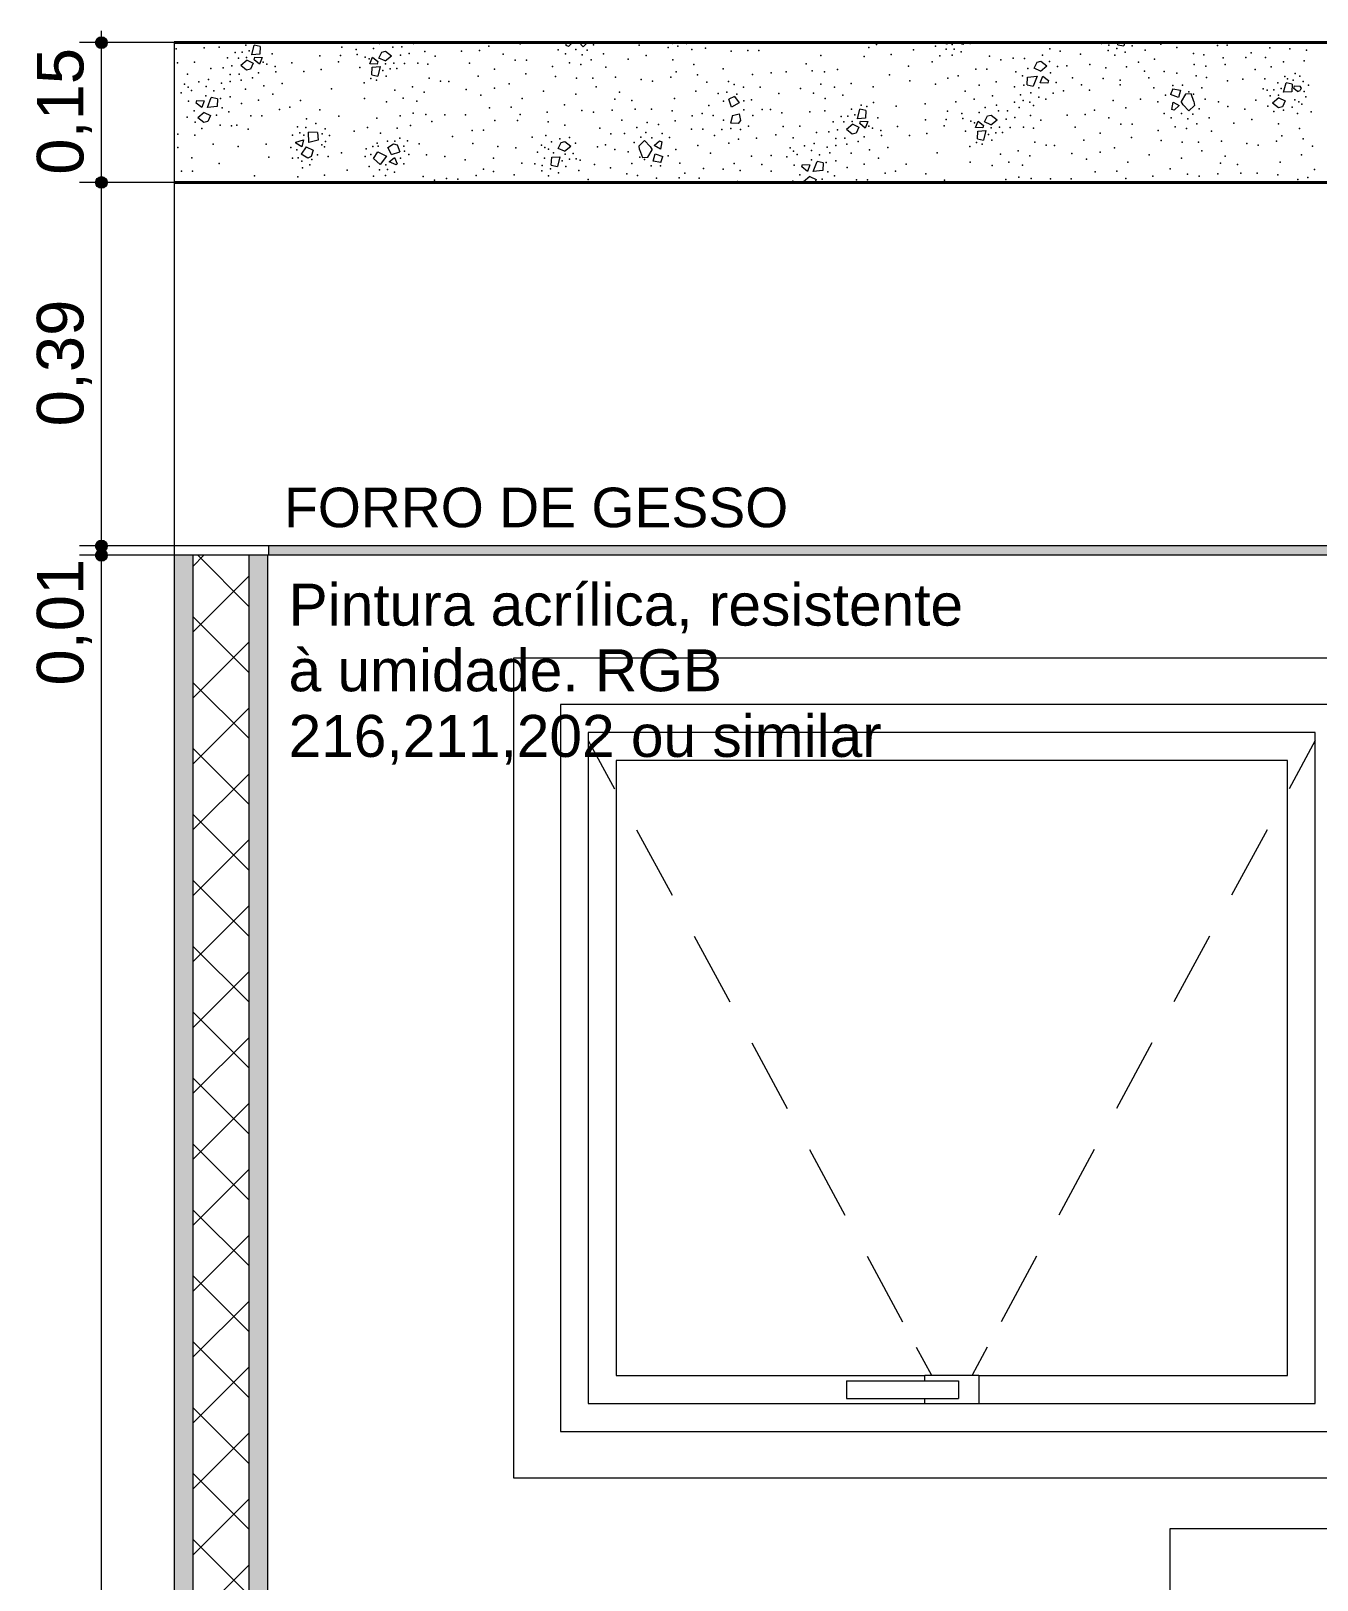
# Model space of a CAD drawing. Header units: metres. Extents: x -1.9 to 95.3, y -2.2 to 2.5.
# Drawn here: x 8.091 to 9.471, y -0.064 to 1.598 of the extents above; entities that cross this region are included whole.
import ezdxf

# ---------------------------------------------------------------- set-up
doc = ezdxf.new("R2010")
doc.units = ezdxf.units.M
doc.header["$MEASUREMENT"] = 0
for name, color, linetype in [('COTAS CORTE', 7, 'Continuous'), ('FORRO.EXEC', 7, 'Continuous'), ('LAJES.EST', 7, 'Continuous'), ('NOTAS-LAYOUT.EXEC', 7, 'Continuous'), ('PAREDE CONSTRUIR', 7, 'Continuous')]:
    doc.layers.add(name, color=color, linetype=linetype)
for name, color, linetype, lineweight, true_color in [('COTAS CORTE_Caneta_No__25', 7, 'Continuous', 13, 0x982312), ('Janelas Archicad_Caneta_No__9', 7, 'Continuous', 9, 0x020202), ('Janelas Archicad_Caneta_No__97', 7, 'Continuous', 13, 0x6b6b6b), ('LAJES.EST_Caneta_No__97', 7, 'Continuous', 13, 0x6b6b6b), ('NOTAS-EXECUTIVO.ARQ_Caneta_No__12', 7, 'Continuous', 0, 0x030303)]:
    doc.layers.add(name, color=color, linetype=linetype, lineweight=lineweight, true_color=true_color)
for name, color, linetype, lineweight in [('FORRO.EXEC_Caneta_No__241', 7, 'Continuous', 13), ('LAJES.EST_Caneta_No__1', 7, 'Continuous', 40), ('LAJES.EST_Caneta_No__241', 7, 'Continuous', 13), ('NOTAS-EXECUTIVO.ARQ_Caneta_No__1', 7, 'Continuous', 40), ('NOTAS-LAYOUT.EXEC_Caneta_No__241', 7, 'Continuous', 13), ('NOTAS-LAYOUT.EXEC_Caneta_No__5', 7, 'Continuous', 20), ('PAREDE CONSTRUIR_Caneta_No__241', 7, 'Continuous', 13), ('PAREDE CONSTRUIR_Caneta_No__83', 84, 'Continuous', 0)]:
    doc.layers.add(name, color=color, linetype=linetype, lineweight=lineweight)
doc.styles.add('GENERATED_STYLE_1', font='arial.ttf')
doc.dimstyles.new('GENERATED_STYLE__2', dxfattribs={"dimtxt": 0.05, "dimasz": 0.02375, "dimexe": 0.18, "dimexo": 0.267183, "dimgap": 0, "dimtad": 1, "dimzin": 0, "dimdsep": 46, "dimtxsty": 'GENERATED_STYLE_1', "dimblk": 'ARROWHEAD_11', "dimblk1": 'ARROWHEAD_11', "dimblk2": 'ARROWHEAD_11', "dimcen": 0.09, "dimclrd": 256, "dimclre": 256, "dimclrt": 256, "dimadec": 0, "dimazin": 0, "dimtfac": 1, "dimtdec": 4, "dimtmove": 0, "dimatfit": 3, "dimfxl": 0, "dimtolj": 1, "dimtzin": 0, "dimarcsym": 0})

# ---------------------------------------------------------------- blocks, each defined once
blk = doc.blocks.new('*X37', base_point=(-39.0677, -2.115))
at = {"layer": 'LAJES.EST_Caneta_No__241', "color": 7, "linetype": 'Continuous', "lineweight": 13}
for p, q in [((8.3278, 1.572), (8.3304, 1.5823)), ((8.3368, 1.5809), (8.3304, 1.5823)), ((8.3368, 1.5809), (8.3365, 1.5726)), ((8.6651, 1.582), (8.6656, 1.585)), ((8.6676, 1.581), (8.6651, 1.582)), ((8.6719, 1.585), (8.6676, 1.581)), ((8.6835, 1.5806), (8.6792, 1.585)), ((8.688, 1.585), (8.6835, 1.5806)), ((8.7796, 1.5838), (8.778, 1.585)), ((8.7837, 1.5848), (8.7796, 1.5838)), ((8.7837, 1.585), (8.7837, 1.5848)), ((9.0716, 1.585), (9.0733, 1.5834)), ((9.0746, 1.585), (9.0733, 1.5834)), ((9.0906, 1.5831), (9.0863, 1.585)), ((9.0915, 1.5841), (9.0906, 1.5831)), ((9.0912, 1.585), (9.0915, 1.5841)), ((9.257, 1.5828), (9.2571, 1.585)), ((9.257, 1.5828), (9.2635, 1.5814)), ((9.2644, 1.585), (9.2635, 1.5814)), ((8.3228, 1.5661), (8.3159, 1.5605)), ((8.3228, 1.5661), (8.3294, 1.5629)), ((8.3294, 1.5629), (8.3264, 1.5565)), ((8.3365, 1.5726), (8.3278, 1.572)), ((8.3304, 1.5667), (8.3311, 1.5693)), ((8.3362, 1.562), (8.3304, 1.5667)), ((8.3311, 1.5693), (8.339, 1.569)), ((8.339, 1.569), (8.3362, 1.562)), ((8.4545, 1.5624), (8.4574, 1.5694)), ((8.4625, 1.562), (8.4545, 1.5624)), ((8.4574, 1.5694), (8.4632, 1.5647)), ((8.4632, 1.5647), (8.4625, 1.562)), ((8.4641, 1.5685), (8.4672, 1.5749)), ((8.4708, 1.5653), (8.4641, 1.5685)), ((8.4672, 1.5749), (8.4713, 1.5759)), ((8.4708, 1.5653), (8.4776, 1.5709)), ((8.4713, 1.5759), (8.4776, 1.5709)), ((9.1672, 1.5576), (9.1703, 1.564)), ((9.1703, 1.564), (9.1744, 1.565)), ((9.1744, 1.565), (9.1807, 1.56)), ((8.3223, 1.5555), (8.3159, 1.5605)), ((8.3264, 1.5565), (8.3223, 1.5555)), ((8.4567, 1.5505), (8.457, 1.5588)), ((8.4567, 1.5505), (8.4632, 1.5491)), ((8.457, 1.5588), (8.4657, 1.5594)), ((8.4657, 1.5594), (8.4632, 1.5491)), ((9.1598, 1.5396), (9.1601, 1.5479)), ((9.1601, 1.5479), (9.1706, 1.5489)), ((9.1706, 1.5489), (9.1663, 1.5382)), ((9.1739, 1.5544), (9.1672, 1.5576)), ((9.1738, 1.5419), (9.1767, 1.549)), ((9.1739, 1.5544), (9.1807, 1.56)), ((9.1767, 1.549), (9.1825, 1.5442)), ((9.1598, 1.5396), (9.1663, 1.5382)), ((9.1818, 1.5416), (9.1738, 1.5419)), ((9.1825, 1.5442), (9.1818, 1.5416)), ((9.3159, 1.5355), (9.3136, 1.5292)), ((9.3221, 1.5263), (9.3136, 1.5292)), ((9.3159, 1.5355), (9.3241, 1.534)), ((9.3241, 1.534), (9.3221, 1.5263)), ((9.3296, 1.5298), (9.325, 1.5218)), ((9.3356, 1.5301), (9.3296, 1.5298)), ((9.3386, 1.5218), (9.3356, 1.5301)), ((9.4349, 1.5317), (9.4375, 1.542)), ((9.4436, 1.5322), (9.4349, 1.5317)), ((9.4439, 1.5405), (9.4375, 1.542)), ((9.4439, 1.5405), (9.4436, 1.5322)), ((9.4458, 1.5359), (9.4465, 1.5385)), ((9.4499, 1.5325), (9.4458, 1.5359)), ((9.4465, 1.5385), (9.4528, 1.5382)), ((9.4499, 1.5325), (9.4526, 1.5336)), ((9.4538, 1.5366), (9.4526, 1.5336)), ((9.4538, 1.5366), (9.4528, 1.5382)), ((8.2683, 1.5202), (8.2689, 1.5228)), ((8.2741, 1.5154), (8.2683, 1.5202)), ((8.2689, 1.5228), (8.2769, 1.5224)), ((8.2769, 1.5224), (8.2741, 1.5154)), ((8.2802, 1.5155), (8.2844, 1.5262)), ((8.2906, 1.5164), (8.2802, 1.5155)), ((8.2909, 1.5247), (8.2844, 1.5262)), ((8.2909, 1.5247), (8.2906, 1.5164)), ((8.8459, 1.5273), (8.8398, 1.5245)), ((8.8425, 1.5156), (8.8398, 1.5245)), ((8.8506, 1.5205), (8.8425, 1.5156)), ((8.8459, 1.5273), (8.8506, 1.5205)), ((8.9776, 1.5034), (8.9802, 1.5137)), ((8.9867, 1.5123), (8.9802, 1.5137)), ((8.9867, 1.5123), (8.9863, 1.504)), ((9.3149, 1.5134), (9.3163, 1.5212)), ((9.3174, 1.5124), (9.3149, 1.5134)), ((9.3163, 1.5212), (9.3229, 1.5175)), ((9.3229, 1.5175), (9.3174, 1.5124)), ((9.3272, 1.5183), (9.325, 1.5218)), ((9.3333, 1.512), (9.3272, 1.5183)), ((9.3391, 1.5176), (9.3333, 1.512)), ((9.3386, 1.5218), (9.3391, 1.5176)), ((9.4299, 1.5258), (9.4231, 1.5202)), ((9.4294, 1.5152), (9.4231, 1.5202)), ((9.4335, 1.5162), (9.4294, 1.5152)), ((9.4299, 1.5258), (9.4365, 1.5226)), ((9.4365, 1.5226), (9.4335, 1.5162)), ((8.2769, 1.51), (8.27, 1.5044)), ((8.2764, 1.4994), (8.27, 1.5044)), ((8.2805, 1.5004), (8.2764, 1.4994)), ((8.2769, 1.51), (8.2835, 1.5068)), ((8.2835, 1.5068), (8.2805, 1.5004)), ((8.8436, 1.507), (8.8415, 1.4985)), ((8.8495, 1.4983), (8.8415, 1.4985)), ((8.8436, 1.507), (8.8508, 1.5085)), ((8.8522, 1.5016), (8.8495, 1.4983)), ((8.8508, 1.5085), (8.8522, 1.5016)), ((8.9726, 1.4975), (8.9658, 1.4919)), ((8.9726, 1.4975), (8.9793, 1.4943)), ((8.9863, 1.504), (8.9776, 1.5034)), ((8.9802, 1.4981), (8.9809, 1.5007)), ((8.986, 1.4934), (8.9802, 1.4981)), ((8.9809, 1.5007), (8.9888, 1.5004)), ((8.9888, 1.5004), (8.986, 1.4934)), ((9.1044, 1.4938), (9.1072, 1.5008)), ((9.1072, 1.5008), (9.113, 1.4961)), ((9.113, 1.4961), (9.1123, 1.4935)), ((9.1139, 1.4999), (9.117, 1.5063)), ((9.1206, 1.4967), (9.1139, 1.4999)), ((9.117, 1.5063), (9.1211, 1.5073)), ((9.1206, 1.4967), (9.1274, 1.5023)), ((9.1211, 1.5073), (9.1274, 1.5023)), ((8.3752, 1.4784), (8.3832, 1.4807)), ((8.3832, 1.4807), (8.3815, 1.4733)), ((8.3891, 1.4777), (8.3887, 1.4891)), ((8.3982, 1.4886), (8.3887, 1.4891)), ((8.3992, 1.4803), (8.3891, 1.4777)), ((8.3982, 1.4886), (8.3992, 1.4803)), ((8.6597, 1.478), (8.6638, 1.479)), ((8.6638, 1.479), (8.6701, 1.474)), ((8.7435, 1.4743), (8.7493, 1.4799)), ((8.7493, 1.4799), (8.7554, 1.4736)), ((8.7596, 1.4745), (8.7652, 1.4796)), ((8.7652, 1.4796), (8.7677, 1.4786)), ((8.9721, 1.4869), (8.9658, 1.4919)), ((8.9762, 1.4879), (8.9721, 1.4869)), ((8.9793, 1.4943), (8.9762, 1.4879)), ((9.1123, 1.4935), (9.1044, 1.4938)), ((9.1065, 1.4819), (9.1068, 1.4902)), ((9.1065, 1.4819), (9.113, 1.4805)), ((9.1068, 1.4902), (9.1155, 1.4908)), ((9.1155, 1.4908), (9.113, 1.4805)), ((8.375, 1.4771), (8.3752, 1.4784)), ((8.3815, 1.4733), (8.375, 1.4771)), ((8.3862, 1.4731), (8.3808, 1.4652)), ((8.3879, 1.4612), (8.3808, 1.4652)), ((8.3862, 1.4731), (8.3938, 1.4696)), ((8.3917, 1.4629), (8.3879, 1.4612)), ((8.3938, 1.4696), (8.3917, 1.4629)), ((8.4585, 1.4606), (8.463, 1.4677)), ((8.463, 1.4677), (8.4725, 1.4633)), ((8.4725, 1.4633), (8.4656, 1.4542)), ((8.4739, 1.4725), (8.4798, 1.4765)), ((8.4777, 1.4651), (8.4739, 1.4725)), ((8.4777, 1.4651), (8.4868, 1.4678)), ((8.4798, 1.4765), (8.4838, 1.4753)), ((8.4838, 1.4753), (8.4868, 1.4678)), ((8.6496, 1.462), (8.6583, 1.4625)), ((8.6583, 1.4625), (8.6557, 1.4522)), ((8.6566, 1.4716), (8.6597, 1.478)), ((8.6633, 1.4684), (8.6566, 1.4716)), ((8.6633, 1.4684), (8.6701, 1.474)), ((8.7439, 1.4702), (8.7435, 1.4743)), ((8.7439, 1.4702), (8.7469, 1.4618)), ((8.7529, 1.4621), (8.7575, 1.4701)), ((8.7554, 1.4736), (8.7575, 1.4701)), ((8.7584, 1.4579), (8.7605, 1.4656)), ((8.7662, 1.4707), (8.7596, 1.4745)), ((8.7605, 1.4656), (8.7689, 1.4627)), ((8.7677, 1.4786), (8.7662, 1.4707)), ((8.7666, 1.4565), (8.7689, 1.4627)), ((8.4585, 1.4606), (8.4656, 1.4542)), ((8.4752, 1.4573), (8.4811, 1.4619)), ((8.4829, 1.454), (8.4752, 1.4573)), ((8.4811, 1.4619), (8.4838, 1.4549)), ((8.4838, 1.4549), (8.4829, 1.454)), ((8.6492, 1.4537), (8.6496, 1.462)), ((8.6492, 1.4537), (8.6557, 1.4522)), ((8.7469, 1.4618), (8.7529, 1.4621)), ((8.7666, 1.4565), (8.7584, 1.4579)), ((8.9181, 1.4516), (8.9188, 1.4542)), ((8.9239, 1.4468), (8.9181, 1.4516)), ((8.9188, 1.4542), (8.9267, 1.4538)), ((8.9267, 1.4538), (8.9239, 1.4468)), ((8.93, 1.4469), (8.9343, 1.4576)), ((8.9404, 1.4478), (8.93, 1.4469)), ((8.9408, 1.4562), (8.9343, 1.4576)), ((8.9408, 1.4562), (8.9404, 1.4478)), ((8.5634, 1.435), (8.5666, 1.4358)), ((8.5666, 1.4358), (8.5676, 1.435)), ((8.9267, 1.4414), (8.9199, 1.4358)), ((8.9209, 1.435), (8.9199, 1.4358)), ((8.9267, 1.4414), (8.9334, 1.4382)), ((8.9334, 1.4382), (8.9318, 1.435))]:
    blk.add_line(p, q, dxfattribs=at)
for p in [(8.2766, 1.5795), (8.2927, 1.5803), (8.3214, 1.5823), (8.4245, 1.5801), (8.4585, 1.5787), (8.4649, 1.584), (8.4792, 1.5803), (8.4889, 1.5805), (8.5014, 1.5841), (8.5823, 1.5812), (8.6157, 1.5838), (8.6946, 1.5826), (8.7434, 1.5824), (8.7747, 1.5797), (8.785, 1.5811), (8.7941, 1.5842), (8.8146, 1.5792), (8.9007, 1.5845), (8.9898, 1.5799), (8.998, 1.583), (9.0615, 1.5812), (9.0794, 1.5829), (9.0986, 1.5842), (9.2394, 1.5841), (9.2473, 1.5824), (9.256, 1.5787), (9.2724, 1.5814), (9.3033, 1.5835), (9.3204, 1.5798), (9.3434, 1.5847), (9.364, 1.5818), (9.3743, 1.5822), (9.3949, 1.5848), (9.4202, 1.5793), (9.4532, 1.5847), (8.2466, 1.5784), (8.2482, 1.5635), (8.2662, 1.5639), (8.3018, 1.5688), (8.3101, 1.5743), (8.3134, 1.5684), (8.3174, 1.5746), (8.3222, 1.5691), (8.3251, 1.5762), (8.3399, 1.5639), (8.3498, 1.5729), (8.3707, 1.5635), (8.4008, 1.5708), (8.4209, 1.5643), (8.423, 1.5712), (8.4399, 1.5776), (8.4408, 1.5721), (8.4495, 1.5694), (8.4536, 1.5675), (8.4714, 1.5623), (8.4801, 1.5629), (8.4873, 1.5714), (8.4918, 1.5626), (8.4966, 1.5733), (8.5061, 1.5629), (8.5135, 1.5755), (8.5246, 1.5706), (8.5528, 1.5759), (8.5614, 1.5629), (8.5722, 1.5766), (8.5977, 1.5728), (8.6104, 1.5661), (8.6225, 1.5662), (8.6567, 1.5774), (8.6644, 1.5731), (8.6687, 1.5633), (8.6756, 1.5775), (8.6823, 1.5718), (8.6876, 1.5769), (8.6919, 1.5666), (8.7052, 1.573), (8.7316, 1.5673), (8.751, 1.5712), (8.7795, 1.5665), (8.8, 1.5776), (8.8423, 1.576), (8.8601, 1.5764), (8.872, 1.5764), (8.9225, 1.5624), (8.9384, 1.5713), (8.985, 1.5702), (9.0138, 1.5721), (9.0378, 1.5773), (9.0579, 1.5645), (9.0662, 1.5709), (9.0728, 1.5779), (9.0791, 1.5714), (9.0813, 1.5781), (9.0888, 1.5752), (9.1194, 1.5705), (9.1316, 1.5665), (9.1447, 1.5685), (9.1568, 1.5678), (9.1763, 1.5715), (9.1838, 1.5646), (9.1841, 1.5785), (9.195, 1.576), (9.2171, 1.5725), (9.2467, 1.5767), (9.2539, 1.5714), (9.2647, 1.5746), (9.2793, 1.5642), (9.2863, 1.577), (9.2965, 1.5674), (9.3381, 1.5734), (9.3494, 1.5718), (9.3699, 1.5688), (9.3943, 1.5692), (9.4, 1.574), (9.4155, 1.5689), (9.4347, 1.5644), (9.4414, 1.5785), (9.4569, 1.5653), (9.4596, 1.577), (8.2588, 1.5513), (8.2839, 1.5571), (8.297, 1.558), (8.3047, 1.5508), (8.3063, 1.56), (8.3144, 1.5511), (8.3286, 1.5474), (8.3351, 1.5526), (8.344, 1.562), (8.3528, 1.5593), (8.3537, 1.5538), (8.3838, 1.5539), (8.4022, 1.5561), (8.4438, 1.5585), (8.4557, 1.5464), (8.4684, 1.5552), (8.4721, 1.5491), (8.4762, 1.5568), (8.4834, 1.5571), (8.5167, 1.5618), (8.5183, 1.5469), (8.5706, 1.5489), (8.5883, 1.5564), (8.6217, 1.5517), (8.6506, 1.5595), (8.6538, 1.5487), (8.6762, 1.547), (8.6808, 1.5614), (8.6936, 1.547), (8.7078, 1.5586), (8.7182, 1.5478), (8.7455, 1.5455), (8.7775, 1.5479), (8.7831, 1.5535), (8.8022, 1.5615), (8.8062, 1.5503), (8.8336, 1.5569), (8.8649, 1.5507), (8.885, 1.5525), (8.9011, 1.5536), (8.929, 1.5549), (8.9424, 1.5535), (8.9562, 1.5562), (9.0121, 1.5505), (9.0324, 1.5599), (9.0746, 1.547), (9.0858, 1.5494), (9.1048, 1.5565), (9.1166, 1.5565), (9.1476, 1.5536), (9.1546, 1.5494), (9.1606, 1.5572), (9.1848, 1.5526), (9.1922, 1.5595), (9.2022, 1.56), (9.2083, 1.5471), (9.2268, 1.5614), (9.2413, 1.5464), (9.244, 1.5581), (9.2662, 1.559), (9.2855, 1.5545), (9.2903, 1.5471), (9.3066, 1.5542), (9.3204, 1.5523), (9.339, 1.5614), (9.341, 1.5494), (9.3514, 1.5597), (9.3523, 1.5477), (9.372, 1.5615), (9.3912, 1.5458), (9.4044, 1.556), (9.4146, 1.5463), (9.4216, 1.5592), (9.4362, 1.5488), (9.439, 1.5462), (9.4471, 1.552), (9.4522, 1.5491), (8.2521, 1.5311), (8.2556, 1.5406), (8.2594, 1.5371), (8.263, 1.5335), (8.2709, 1.5428), (8.2787, 1.538), (8.2813, 1.5454), (8.287, 1.5333), (8.2954, 1.5415), (8.2983, 1.5353), (8.3046, 1.5433), (8.3166, 1.5448), (8.321, 1.535), (8.3406, 1.5386), (8.3503, 1.5297), (8.3603, 1.5412), (8.4134, 1.5353), (8.4485, 1.542), (8.4617, 1.5448), (8.4813, 1.534), (8.5004, 1.5376), (8.5129, 1.532), (8.5303, 1.5436), (8.5394, 1.5433), (8.558, 1.5348), (8.5881, 1.5361), (8.6038, 1.5408), (8.6408, 1.5331), (8.6754, 1.5298), (8.6973, 1.5377), (8.7224, 1.5317), (8.7576, 1.5436), (8.8041, 1.5331), (8.816, 1.5426), (8.8281, 1.5305), (8.8376, 1.5317), (8.8392, 1.5434), (8.8454, 1.5402), (8.8484, 1.5297), (8.8555, 1.5371), (8.8732, 1.5374), (8.8932, 1.5303), (8.9165, 1.5358), (8.9304, 1.5308), (8.9385, 1.5405), (8.9531, 1.5374), (8.9709, 1.5412), (8.9945, 1.5376), (9.034, 1.544), (9.0613, 1.5404), (9.0931, 1.5331), (9.1084, 1.5395), (9.1265, 1.543), (9.1462, 1.5376), (9.1524, 1.5291), (9.1563, 1.5393), (9.1638, 1.5311), (9.1723, 1.5366), (9.1877, 1.5308), (9.1907, 1.5421), (9.1986, 1.5332), (9.218, 1.5398), (9.2265, 1.5341), (9.2595, 1.5396), (9.2596, 1.5448), (9.2955, 1.5364), (9.316, 1.5389), (9.3263, 1.5393), (9.3332, 1.5322), (9.3382, 1.5297), (9.347, 1.5364), (9.3748, 1.5441), (9.4129, 1.5354), (9.4172, 1.5339), (9.4245, 1.5342), (9.4285, 1.542), (9.4322, 1.5359), (9.445, 1.5447), (9.4558, 1.5433), (9.4569, 1.5326), (9.4616, 1.5393), (8.2601, 1.5223), (8.2784, 1.5278), (8.2944, 1.5251), (8.2961, 1.5149), (8.3046, 1.5267), (8.3169, 1.5198), (8.3349, 1.5233), (8.3576, 1.5134), (8.3688, 1.5158), (8.3801, 1.5231), (8.401, 1.513), (8.4489, 1.5252), (8.4725, 1.5216), (8.4903, 1.5254), (8.5049, 1.5223), (8.5737, 1.5286), (8.5828, 1.5149), (8.606, 1.5157), (8.618, 1.5252), (8.6634, 1.5181), (8.6821, 1.5123), (8.7145, 1.5127), (8.7173, 1.5243), (8.7355, 1.5229), (8.7391, 1.5135), (8.7565, 1.5136), (8.7813, 1.5252), (8.8183, 1.5175), (8.834, 1.5222), (8.8558, 1.5128), (8.8559, 1.5226), (8.864, 1.5235), (8.8754, 1.5134), (8.8844, 1.5131), (8.9429, 1.5252), (8.962, 1.5288), (8.9712, 1.5137), (8.9817, 1.518), (8.9877, 1.5164), (8.9949, 1.5208), (9.0192, 1.5169), (9.0504, 1.5192), (9.0831, 1.5216), (9.1028, 1.5242), (9.1147, 1.5154), (9.1224, 1.5278), (9.1268, 1.518), (9.1462, 1.5211), (9.1512, 1.5155), (9.1554, 1.5228), (9.1627, 1.5212), (9.1665, 1.5177), (9.1721, 1.5264), (9.1797, 1.5242), (9.2321, 1.5126), (9.2519, 1.5231), (9.2655, 1.5152), (9.2815, 1.5245), (9.2998, 1.5215), (9.308, 1.5286), (9.3444, 1.514), (9.3508, 1.5243), (9.3651, 1.5216), (9.3752, 1.5164), (9.3933, 1.5138), (9.4049, 1.5232), (9.418, 1.517), (9.4205, 1.5281), (9.4293, 1.5288), (9.4348, 1.5125), (9.4439, 1.5156), (9.447, 1.5236), (9.4511, 1.5216), (9.4545, 1.5191), (9.4587, 1.5268), (8.2585, 1.5049), (8.266, 1.5118), (8.2669, 1.4998), (8.2901, 1.5071), (8.294, 1.4966), (8.3031, 1.5107), (8.3061, 1.4958), (8.3118, 1.4963), (8.3268, 1.5063), (8.3386, 1.5063), (8.3864, 1.5033), (8.3965, 1.4983), (8.4213, 1.5062), (8.4619, 1.5041), (8.4871, 1.5066), (8.498, 1.4961), (8.501, 1.5093), (8.5144, 1.5079), (8.5209, 1.5004), (8.5349, 1.5076), (8.5572, 1.5076), (8.5885, 1.5013), (8.6129, 1.5013), (8.6159, 1.508), (8.6446, 1.5104), (8.6459, 1.5002), (8.6638, 1.4963), (8.6943, 1.5105), (8.7249, 1.502), (8.7519, 1.4992), (8.7641, 1.4973), (8.7789, 1.5118), (8.7822, 1.5011), (8.8004, 1.5066), (8.811, 1.509), (8.8227, 1.5067), (8.8338, 1.5019), (8.8653, 1.5067), (8.8964, 1.5098), (8.9264, 1.5109), (8.9425, 1.5117), (8.9516, 1.5002), (8.96, 1.5057), (8.9632, 1.4999), (8.9672, 1.506), (8.972, 1.5005), (8.975, 1.5076), (8.9996, 1.5043), (9.0506, 1.5022), (9.0708, 1.4957), (9.0728, 1.5026), (9.0743, 1.5115), (9.0897, 1.509), (9.0906, 1.5035), (9.0994, 1.5008), (9.1034, 1.4989), (9.1083, 1.5102), (9.129, 1.5117), (9.1371, 1.5028), (9.1387, 1.512), (9.1464, 1.5048), (9.1633, 1.5069), (9.1744, 1.502), (9.2026, 1.5073), (9.222, 1.508), (9.2475, 1.5043), (9.2602, 1.4975), (9.2723, 1.4976), (9.3066, 1.5088), (9.3142, 1.5045), (9.3254, 1.509), (9.3321, 1.5032), (9.3374, 1.5083), (9.3417, 1.498), (9.355, 1.5044), (9.3814, 1.4987), (9.4008, 1.5026), (9.4245, 1.5111), (9.4294, 1.4979), (9.4498, 1.509), (9.4644, 1.5106), (8.2484, 1.4868), (8.2666, 1.4859), (8.2744, 1.4929), (8.324, 1.4923), (8.3716, 1.4858), (8.3767, 1.4948), (8.3792, 1.4883), (8.3837, 1.4856), (8.3857, 1.4938), (8.4033, 1.4871), (8.4067, 1.4926), (8.407, 1.4791), (8.4111, 1.4854), (8.4376, 1.49), (8.4521, 1.4938), (8.4659, 1.4878), (8.4735, 1.4793), (8.4812, 1.4793), (8.4838, 1.4931), (8.4866, 1.4825), (8.4949, 1.4798), (8.543, 1.4844), (8.5643, 1.4909), (8.5763, 1.491), (8.6288, 1.4836), (8.6434, 1.4852), (8.6584, 1.4817), (8.6687, 1.4831), (8.7012, 1.4933), (8.713, 1.4872), (8.7276, 1.4875), (8.7408, 1.494), (8.7451, 1.4837), (8.7505, 1.4887), (8.7571, 1.483), (8.7683, 1.4874), (8.776, 1.4832), (8.7996, 1.492), (8.8117, 1.4921), (8.8244, 1.4854), (8.832, 1.4919), (8.8418, 1.4929), (8.8499, 1.4816), (8.852, 1.4919), (8.8607, 1.4954), (8.8693, 1.4824), (8.8901, 1.4862), (8.898, 1.4949), (8.9086, 1.4828), (8.916, 1.4953), (8.9337, 1.4885), (8.9468, 1.4894), (8.9545, 1.4822), (8.9561, 1.4914), (8.9642, 1.4825), (8.9849, 1.484), (8.9898, 1.4953), (8.9938, 1.4934), (9.0026, 1.4907), (9.0035, 1.4852), (9.0205, 1.4949), (9.0336, 1.4853), (9.052, 1.4875), (9.0936, 1.4899), (9.1182, 1.4866), (9.1212, 1.4937), (9.122, 1.4805), (9.126, 1.4882), (9.13, 1.4943), (9.1332, 1.4885), (9.1416, 1.494), (9.1559, 1.4943), (9.1665, 1.4932), (9.2112, 1.4943), (9.2204, 1.4803), (9.2381, 1.4878), (9.2715, 1.4831), (9.3004, 1.4909), (9.3036, 1.4801), (9.3185, 1.4947), (9.3307, 1.4928), (9.3576, 1.49), (9.3681, 1.4792), (9.4273, 1.4793), (9.433, 1.4849), (9.452, 1.4929), (9.456, 1.4817), (8.2485, 1.4725), (8.2864, 1.4761), (8.3132, 1.4736), (8.3431, 1.4759), (8.3696, 1.4726), (8.3761, 1.4699), (8.3984, 1.4646), (8.4029, 1.4752), (8.4059, 1.4733), (8.4097, 1.4628), (8.4241, 1.4668), (8.4494, 1.4628), (8.4505, 1.4712), (8.4555, 1.4649), (8.4577, 1.4735), (8.4622, 1.4773), (8.4633, 1.4739), (8.4909, 1.4741), (8.4916, 1.4686), (8.4964, 1.4651), (8.5074, 1.4764), (8.5154, 1.4645), (8.5349, 1.4629), (8.5649, 1.4768), (8.5919, 1.4737), (8.6112, 1.472), (8.6344, 1.4674), (8.6387, 1.4751), (8.6421, 1.4726), (8.6461, 1.4706), (8.6493, 1.4786), (8.6516, 1.4667), (8.6639, 1.4654), (8.6727, 1.4661), (8.6752, 1.4772), (8.6989, 1.4733), (8.7074, 1.4755), (8.7174, 1.4703), (8.7318, 1.4677), (8.7381, 1.478), (8.7745, 1.4634), (8.7828, 1.4704), (8.8064, 1.4745), (8.82, 1.4665), (8.8398, 1.477), (8.8638, 1.4633), (8.8849, 1.4639), (8.9019, 1.4625), (8.9054, 1.472), (8.9092, 1.4685), (8.9128, 1.4649), (8.9207, 1.4742), (8.9285, 1.4694), (8.9311, 1.4768), (8.9368, 1.4647), (8.9452, 1.473), (8.9481, 1.4667), (8.9544, 1.4747), (8.9664, 1.4762), (8.9708, 1.4664), (8.9784, 1.4788), (8.9904, 1.47), (9.0101, 1.4726), (9.0632, 1.4668), (9.0983, 1.4734), (9.1055, 1.4778), (9.1115, 1.4762), (9.1311, 1.4654), (9.1502, 1.469), (9.1627, 1.4634), (9.1681, 1.4783), (9.1801, 1.475), (9.1892, 1.4747), (9.2078, 1.4662), (9.2379, 1.4675), (9.2536, 1.4722), (9.2906, 1.4645), (9.326, 1.4784), (9.3435, 1.4784), (9.3471, 1.4691), (9.3722, 1.4631), (9.3953, 1.4769), (9.4075, 1.475), (9.4539, 1.4645), (9.4658, 1.474), (8.2523, 1.4472), (8.2636, 1.4614), (8.2643, 1.4472), (8.293, 1.4553), (8.346, 1.462), (8.3716, 1.4612), (8.3775, 1.4615), (8.3816, 1.4577), (8.3821, 1.4507), (8.3902, 1.4538), (8.3924, 1.4597), (8.43, 1.4481), (8.4538, 1.452), (8.465, 1.4487), (8.4716, 1.4538), (8.4735, 1.4489), (8.481, 1.446), (8.4875, 1.4612), (8.4909, 1.455), (8.5566, 1.4591), (8.5764, 1.4493), (8.587, 1.4611), (8.5872, 1.4468), (8.6175, 1.4558), (8.6316, 1.4549), (8.6389, 1.4475), (8.6395, 1.4532), (8.6418, 1.461), (8.6482, 1.4495), (8.6609, 1.4583), (8.6647, 1.4522), (8.6687, 1.46), (8.6759, 1.4603), (8.6786, 1.4479), (8.6803, 1.4588), (8.6955, 1.4543), (8.7127, 1.4506), (8.7356, 1.4555), (8.7443, 1.4622), (8.7493, 1.4597), (8.7562, 1.4527), (8.7665, 1.453), (8.7871, 1.4556), (8.8124, 1.4501), (8.8336, 1.4494), (8.8454, 1.4555), (8.8519, 1.4478), (8.8752, 1.4544), (8.8849, 1.4472), (8.9099, 1.4537), (8.9282, 1.4592), (8.9442, 1.4565), (8.946, 1.4463), (8.9544, 1.4581), (8.9667, 1.4512), (8.9847, 1.4547), (9.0001, 1.4611), (9.0186, 1.4472), (9.0299, 1.4545), (9.0987, 1.4566), (9.1223, 1.4531), (9.1401, 1.4568), (9.1547, 1.4537), (9.2235, 1.46), (9.2326, 1.4463), (9.2559, 1.4471), (9.2678, 1.4566), (9.3132, 1.4495), (9.3252, 1.4612), (9.3671, 1.4557), (9.3853, 1.4543), (9.4311, 1.4566), (9.4681, 1.4489), (8.3306, 1.4421), (8.3772, 1.441), (8.406, 1.4429), (8.4501, 1.4353), (8.4584, 1.4417), (8.4713, 1.4423), (8.5116, 1.4413), (8.5238, 1.4373), (8.5369, 1.4393), (8.549, 1.4386), (8.5685, 1.4423), (8.5761, 1.4354), (8.6093, 1.4433), (8.6461, 1.4422), (8.657, 1.4454), (8.6887, 1.4382), (8.7303, 1.4442), (8.7416, 1.4426), (8.7621, 1.4396), (8.7865, 1.44), (8.7923, 1.4448), (8.8077, 1.4397), (8.8269, 1.4352), (8.8491, 1.4361), (8.9083, 1.4363), (8.9158, 1.4432), (8.9399, 1.4385), (8.9529, 1.4421), (8.9766, 1.4377), (8.9884, 1.4377), (9.0074, 1.4448), (9.0509, 1.4444), (9.0711, 1.4376), (9.1117, 1.4355), (9.1369, 1.438), (9.1508, 1.4407), (9.1642, 1.4393), (9.1847, 1.439), (9.207, 1.439), (9.2657, 1.4394), (9.2944, 1.4418), (9.3319, 1.4438), (9.3441, 1.4419), (9.3643, 1.4441), (9.3889, 1.4449), (9.4064, 1.445), (9.4287, 1.4432), (9.4502, 1.438), (9.4608, 1.4404)]:
    blk.add_point(p, dxfattribs=at)
blk = doc.blocks.new('*D38', base_point=(-39.0677, -2.115))
at = {"layer": 'COTAS CORTE_Caneta_No__25', "linetype": 'Continuous', "lineweight": 13, "true_color": 0x982312}
for points in [[(8.1603, 1.035), (8.1608, 1.0326), (8.1621, 1.0306), (8.1641, 1.0292), (8.1665, 1.0287), (8.1689, 1.0292), (8.171, 1.0306), (8.1723, 1.0326), (8.1728, 1.035), (8.1723, 1.0374), (8.171, 1.0394), (8.1689, 1.0408), (8.1665, 1.0412), (8.1641, 1.0408), (8.1621, 1.0394), (8.1608, 1.0374)], [(8.1603, -2.115), (8.1608, -2.1174), (8.1621, -2.1194), (8.1641, -2.1208), (8.1665, -2.1212), (8.1689, -2.1208), (8.171, -2.1194), (8.1723, -2.1174), (8.1728, -2.115), (8.1723, -2.1126), (8.171, -2.1106), (8.1689, -2.1092), (8.1665, -2.1087), (8.1641, -2.1092), (8.1621, -2.1106), (8.1608, -2.1126)]]:
    blk.add_hatch(color=24, dxfattribs=at).paths.add_polyline_path(points)
at = {"layer": 'COTAS CORTE_Caneta_No__25', "color": 24, "linetype": 'Continuous', "lineweight": 13, "true_color": 0x982312}
for p, q in [((8.1603, 1.035), (8.1431, 1.035)), ((8.4337, 1.035), (8.1728, 1.035)), ((8.1665, -2.1087), (8.1665, 1.0287)), ((8.1603, -2.115), (8.1431, -2.115)), ((8.1665, -2.1275), (8.1665, -2.1212)), ((8.4337, -2.115), (8.1728, -2.115))]:
    blk.add_line(p, q, dxfattribs=at)
for centre in [(8.1665, 1.035), (8.1665, -2.115)]:
    blk.add_circle(centre, 0.00625, dxfattribs=at)
at = {"layer": 'COTAS CORTE_Caneta_No__25', "color": 24, "lineweight": 13, "true_color": 0x982312, "char_height": 0.05, "attachment_point": 7, "rotation": 90, "style": 'GENERATED_STYLE_1'}
for s, insert in [('\\A1;{\\pql;\\fArial|b0|i0|c0|p0;\\W1.000000;0,01}', (8.1565, 0.8953)), ('\\A1;{\\pql;\\fArial|b0|i0|c0|p0;\\W1.000000;3,15}', (8.1565, -0.6735))]:
    blk.add_mtext(s, dxfattribs=dict(at, insert=insert))
blk = doc.blocks.new('ARROWHEAD_11')
at = {"color": 0, "linetype": 'Continuous', "lineweight": 0}
blk.add_line((0, 0), (-1, 0), dxfattribs=at)
at = {"color": 0, "linetype": 'Continuous', "lineweight": 0, "const_width": 0.25, "flags": 128}
blk.add_lwpolyline([(-0.125, 0, 1), (0.125, 0, 1)], format="xyb", close=True, dxfattribs=at)
blk = doc.blocks.new('*D39', base_point=(-39.0677, -2.115))
at = {"layer": 'COTAS CORTE_Caneta_No__25', "linetype": 'Continuous', "lineweight": 13, "true_color": 0x982312}
for points in [[(8.1603, 1.045), (8.1608, 1.0426), (8.1621, 1.0406), (8.1641, 1.0392), (8.1665, 1.0388), (8.1689, 1.0392), (8.171, 1.0406), (8.1723, 1.0426), (8.1728, 1.045), (8.1723, 1.0474), (8.171, 1.0494), (8.1689, 1.0508), (8.1665, 1.0513), (8.1641, 1.0508), (8.1621, 1.0494), (8.1608, 1.0474)], [(8.1603, 1.035), (8.1608, 1.0326), (8.1621, 1.0306), (8.1641, 1.0292), (8.1665, 1.0287), (8.1689, 1.0292), (8.171, 1.0306), (8.1723, 1.0326), (8.1728, 1.035), (8.1723, 1.0374), (8.171, 1.0394), (8.1689, 1.0408), (8.1665, 1.0412), (8.1641, 1.0408), (8.1621, 1.0394), (8.1608, 1.0374)]]:
    blk.add_hatch(color=24, dxfattribs=at).paths.add_polyline_path(points)
at = {"layer": 'COTAS CORTE_Caneta_No__25', "color": 24, "linetype": 'Continuous', "lineweight": 13, "true_color": 0x982312}
for p, q in [((8.1603, 1.045), (8.1431, 1.045)), ((8.1603, 1.035), (8.1431, 1.035)), ((8.1665, 1.035), (8.1665, 1.0388)), ((8.4337, 1.045), (8.1728, 1.045)), ((8.4337, 1.035), (8.1728, 1.035))]:
    blk.add_line(p, q, dxfattribs=at)
for centre in [(8.1665, 1.045), (8.1665, 1.035)]:
    blk.add_circle(centre, 0.00625, dxfattribs=at)
blk = doc.blocks.new('*D40', base_point=(-39.0677, -2.115))
at = {"layer": 'COTAS CORTE_Caneta_No__25', "linetype": 'Continuous', "lineweight": 13, "true_color": 0x982312}
for points in [[(8.1603, 1.435), (8.1608, 1.4326), (8.1621, 1.4306), (8.1641, 1.4292), (8.1665, 1.4288), (8.1689, 1.4292), (8.171, 1.4306), (8.1723, 1.4326), (8.1728, 1.435), (8.1723, 1.4374), (8.171, 1.4394), (8.1689, 1.4408), (8.1665, 1.4413), (8.1641, 1.4408), (8.1621, 1.4394), (8.1608, 1.4374)], [(8.1603, 1.045), (8.1608, 1.0426), (8.1621, 1.0406), (8.1641, 1.0392), (8.1665, 1.0388), (8.1689, 1.0392), (8.171, 1.0406), (8.1723, 1.0426), (8.1728, 1.045), (8.1723, 1.0474), (8.171, 1.0494), (8.1689, 1.0508), (8.1665, 1.0513), (8.1641, 1.0508), (8.1621, 1.0494), (8.1608, 1.0474)]]:
    blk.add_hatch(color=24, dxfattribs=at).paths.add_polyline_path(points)
at = {"layer": 'COTAS CORTE_Caneta_No__25', "color": 24, "linetype": 'Continuous', "lineweight": 13, "true_color": 0x982312}
for p, q in [((8.1603, 1.435), (8.1431, 1.435)), ((8.4337, 1.435), (8.1728, 1.435)), ((8.1665, 1.0513), (8.1665, 1.4288)), ((8.1603, 1.045), (8.1431, 1.045)), ((8.4337, 1.045), (8.1728, 1.045))]:
    blk.add_line(p, q, dxfattribs=at)
for centre in [(8.1665, 1.435), (8.1665, 1.045)]:
    blk.add_circle(centre, 0.00625, dxfattribs=at)
at = {"layer": 'COTAS CORTE_Caneta_No__25', "color": 24, "lineweight": 13, "true_color": 0x982312, "insert": (8.1565, 1.1733), "char_height": 0.05, "attachment_point": 7, "rotation": 90, "style": 'GENERATED_STYLE_1'}
blk.add_mtext('\\A1;{\\pql;\\fArial|b0|i0|c0|p0;\\W1.000000;0,39}', dxfattribs=at)
blk = doc.blocks.new('*D41', base_point=(-39.0677, -2.115))
at = {"layer": 'COTAS CORTE_Caneta_No__25', "linetype": 'Continuous', "lineweight": 13, "true_color": 0x982312}
for points in [[(8.1603, 1.585), (8.1608, 1.5826), (8.1621, 1.5806), (8.1641, 1.5792), (8.1665, 1.5788), (8.1689, 1.5792), (8.171, 1.5806), (8.1723, 1.5826), (8.1728, 1.585), (8.1723, 1.5874), (8.171, 1.5894), (8.1689, 1.5908), (8.1665, 1.5913), (8.1641, 1.5908), (8.1621, 1.5894), (8.1608, 1.5874)], [(8.1603, 1.435), (8.1608, 1.4326), (8.1621, 1.4306), (8.1641, 1.4292), (8.1665, 1.4288), (8.1689, 1.4292), (8.171, 1.4306), (8.1723, 1.4326), (8.1728, 1.435), (8.1723, 1.4374), (8.171, 1.4394), (8.1689, 1.4408), (8.1665, 1.4413), (8.1641, 1.4408), (8.1621, 1.4394), (8.1608, 1.4374)]]:
    blk.add_hatch(color=24, dxfattribs=at).paths.add_polyline_path(points)
at = {"layer": 'COTAS CORTE_Caneta_No__25', "color": 24, "linetype": 'Continuous', "lineweight": 13, "true_color": 0x982312}
for p, q in [((8.1665, 1.5913), (8.1665, 1.5975)), ((8.1603, 1.585), (8.1431, 1.585)), ((8.1665, 1.4413), (8.1665, 1.5788)), ((8.4337, 1.585), (8.1728, 1.585)), ((8.1603, 1.435), (8.1431, 1.435)), ((8.4337, 1.435), (8.1728, 1.435))]:
    blk.add_line(p, q, dxfattribs=at)
for centre in [(8.1665, 1.585), (8.1665, 1.435)]:
    blk.add_circle(centre, 0.00625, dxfattribs=at)
at = {"layer": 'COTAS CORTE_Caneta_No__25', "color": 24, "lineweight": 13, "true_color": 0x982312, "insert": (8.1565, 1.4433), "char_height": 0.05, "attachment_point": 7, "rotation": 90, "style": 'GENERATED_STYLE_1'}
blk.add_mtext('\\A1;{\\pql;\\fArial|b0|i0|c0|p0;\\W1.000000;0,15}', dxfattribs=at)
blk = doc.blocks.new('Label_9_3', base_point=(9.3131, -0.4327))
at = {"layer": 'NOTAS-LAYOUT.EXEC', "linetype": 'Continuous', "lineweight": 0, "true_color": 0x000000}
blk.add_hatch(color=18, dxfattribs=at).paths.add_polyline_path([(9.3069, -0.4327), (9.3074, -0.4351), (9.3087, -0.4372), (9.3107, -0.4385), (9.3131, -0.439), (9.3155, -0.4385), (9.3175, -0.4372), (9.3189, -0.4351), (9.3194, -0.4327), (9.3189, -0.4303), (9.3175, -0.4283), (9.3155, -0.427), (9.3131, -0.4265), (9.3107, -0.427), (9.3087, -0.4283), (9.3074, -0.4303)])
at = {"layer": 'NOTAS-LAYOUT.EXEC_Caneta_No__241', "color": 7, "linetype": 'Continuous', "lineweight": 13}
for p, q in [((9.3131, -0.4265), (9.3131, -0.0091)), ((9.3131, -0.0091), (9.493, -0.0091))]:
    blk.add_line(p, q, dxfattribs=at)
at = {"layer": 'NOTAS-LAYOUT.EXEC_Caneta_No__5', "color": 7, "linetype": 'Continuous', "lineweight": 20}
blk.add_circle((9.3131, -0.4327), 0.00625, dxfattribs=at)
at = {"layer": 'NOTAS-LAYOUT.EXEC_Caneta_No__241', "color": 7, "lineweight": 13, "insert": (9.4955, 0.0498), "char_height": 0.05, "width": 0.375, "attachment_point": 1, "line_spacing_factor": 0.754978, "style": 'GENERATED_STYLE_1'}
blk.add_mtext('\\A1;{\\pql;\\pt0,241;\\fArial|b0|i0|c0|p0;\\W1.000000;divisoria granilite\\fArial|b0|i0|c0|p0;\\W1.000000;\\A1{\\H.66x;\\S^  ;}\\fArial|b0|i0|c0|p0;\\W1.000000;\\fArial|b0|i0|c0|p0;\\W1.000000;\\A1{\\H.66x;\\S^  ;}\\fArial|b0|i0|c0|p0;\\W1.000000;\\fArial|b0|i0|c0|p0;\\W1.000000;\\fArial|b0|i0|c0|p0;\\W1.000000;\\fArial|b0|i0|c0|p0;\\W1.000000;\\fArial|b0|i0|c0|p0;\\W1.000000;\\fArial|b0|i0|c0|p0;\\W1.000000;\\fArial|b0|i0|c0|p0;\\W1.000000;\\A1{\\H.66x;\\S^  ;}\\fArial|b0|i0|c0|p0;\\W1.000000;\\fArial|b0|i0|c0|p0;\\W1.000000;\\A1{\\H.66x;\\S^  ;}\\fArial|b0|i0|c0|p0;\\W1.000000;\\fArial|b0|i0|c0|p0;\\W1.000000;\\fArial|b0|i0|c0|p0;\\W1.000000;\\fArial|b0|i0|c0|p0;\\W1.000000;\\fArial|b0|i0|c0|p0;\\W1.000000;\\fArial|b0|i0|c0|p0;\\W1.000000;\\fArial|b0|i0|c0|p0;\\W1.000000;\\A1{\\H.66x;\\S^  ;}\\fArial|b0|i0|c0|p0;\\W1.000000;\\fArial|b0|i0|c0|p0;\\W1.000000;\\A1{\\H.66x;\\S^  ;}\\fArial|b0|i0|c0|p0;\\W1.000000;\\fArial|b0|i0|c0|p0;\\W1.000000;\\fArial|b0|i0|c0|p0;\\W1.000000;\\fArial|b0|i0|c0|p0;\\W1.000000;\\fArial|b0|i0|c0|p0;\\W1.000000;\\fArial|b0|i0|c0|p0;\\W1.000000;\\fArial|b0|i0|c0|p0;\\W1.000000;\\A1{\\H.66x;\\S^  ;}\\fArial|b0|i0|c0|p0;\\W1.000000;\\fArial|b0|i0|c0|p0;\\W1.000000;\\A1{\\H.66x;\\S^  ;}\\fArial|b0|i0|c0|p0;\\W1.000000;\\fArial|b0|i0|c0|p0;\\W1.000000;\\fArial|b0|i0|c0|p0;\\W1.000000;\\fArial|b0|i0|c0|p0;\\W1.000000;\\fArial|b0|i0|c0|p0;\\W1.000000;\\fArial|b0|i0|c0|p0;\\W1.000000;\\fArial|b0|i0|c0|p0;\\W1.000000;\\A1{\\H.66x;\\S^  ;}\\fArial|b0|i0|c0|p0;\\W1.000000;\\fArial|b0|i0|c0|p0;\\W1.000000;\\A1{\\H.66x;\\S^  ;}\\fArial|b0|i0|c0|p0;\\W1.000000;\\fArial|b0|i0|c0|p0;\\W1.000000;\\fArial|b0|i0|c0|p0;\\W1.000000;\\fArial|b0|i0|c0|p0;\\W1.000000;\\fArial|b0|i0|c0|p0;\\W1.000000;\\fArial|b0|i0|c0|p0;\\W1.000000;\\fArial|b0|i0|c0|p0;\\W1.000000;\\A1{\\H.66x;\\S^  ;}\\fArial|b0|i0|c0|p0;\\W1.000000;}', dxfattribs=at)

msp = doc.modelspace()

# ---------------------------------------------------------------- hatches: boundary and pattern name
at = {"layer": 'FORRO.EXEC', "linetype": 'Continuous', "lineweight": 0, "true_color": 0xffffff}
msp.add_hatch(color=7, dxfattribs=at).paths.add_polyline_path([(11.444, 1.045), (8.3457, 1.045), (8.3457, 1.035), (11.444, 1.035)])
at = {"layer": 'PAREDE CONSTRUIR', "linetype": 'Continuous', "lineweight": 0, "true_color": 0xffffff}
for points in [[(8.2447, 1.035), (8.2447, -2.115), (8.2647, -2.115), (8.2647, 1.035)], [(8.3447, 1.035), (8.3247, 1.035), (8.3247, -2.115), (8.3447, -2.115)]]:
    msp.add_hatch(color=7, dxfattribs=at).paths.add_polyline_path(points)
at = {"layer": 'PAREDE CONSTRUIR_Caneta_No__83', "linetype": 'Continuous', "lineweight": 0}
h = msp.add_hatch(dxfattribs=at)
h.set_pattern_fill('Placomur_0003', color=84, style=0, pattern_type=2)
h.set_pattern_definition([(45, (-39.067654, -2.115), (-0.03535534, 0.03535534), []), (135, (-39.067654, -2.115), (0.03535534, 0.03535534), [])])
h.paths.add_polyline_path([(8.2647, 1.035), (8.2647, -2.115), (8.3247, -2.115), (8.3247, 1.035)])

# ---------------------------------------------------------------- linework, layer by layer
at = {"layer": 'FORRO.EXEC_Caneta_No__241', "color": 7, "linetype": 'Continuous', "lineweight": 13}
for p, q in [((8.2447, 1.045), (8.2447, 1.035)), ((8.3457, 1.045), (8.3457, 1.035)), ((11.444, 1.045), (8.3457, 1.045)), ((11.444, 1.035), (8.3457, 1.035))]:
    msp.add_line(p, q, dxfattribs=at)
at = {"layer": 'Janelas Archicad_Caneta_No__9', "color": 18, "linetype": 'Continuous', "lineweight": 9, "true_color": 0x020202}
for p, q in [((8.6089, 0.045), (8.6089, 0.925)), ((8.6089, 0.925), (11.1889, 0.925)), ((8.6589, 0.875), (8.6589, 0.095)), ((11.1389, 0.875), (8.6589, 0.875)), ((8.6889, 0.845), (8.6889, 0.125)), ((9.4689, 0.845), (8.6889, 0.845)), ((9.4689, 0.125), (9.4689, 0.845)), ((8.7189, 0.815), (8.7189, 0.155)), ((9.4389, 0.815), (8.7189, 0.815)), ((9.4389, 0.155), (9.4389, 0.815)), ((8.7189, 0.155), (9.0499, 0.155)), ((9.0499, 0.1495), (9.0499, 0.1555)), ((9.0499, 0.1555), (9.1079, 0.1555)), ((9.1079, 0.1555), (9.1079, 0.125)), ((9.1079, 0.155), (9.4389, 0.155)), ((8.9659, 0.1495), (9.0439, 0.1495)), ((8.9659, 0.1495), (8.9659, 0.1305)), ((9.0439, 0.1495), (9.0649, 0.1495)), ((9.0649, 0.1495), (9.0803, 0.1495)), ((9.0803, 0.1495), (9.0859, 0.1495)), ((9.0859, 0.1495), (9.0859, 0.1305)), ((8.6889, 0.125), (9.4689, 0.125)), ((8.9659, 0.1305), (9.0439, 0.1305)), ((9.0439, 0.1305), (9.0649, 0.1305)), ((9.0499, 0.125), (9.0499, 0.1305)), ((9.0649, 0.1305), (9.0803, 0.1305)), ((9.0803, 0.1305), (9.0859, 0.1305)), ((8.6589, 0.095), (11.1389, 0.095)), ((11.1889, 0.045), (8.6089, 0.045))]:
    msp.add_line(p, q, dxfattribs=at)
at = {"layer": 'Janelas Archicad_Caneta_No__97', "color": 251, "linetype": 'Continuous', "lineweight": 13, "true_color": 0x6b6b6b}
for p, q in [((8.6889, 0.8365), (8.7169, 0.7846)), ((9.4689, 0.8365), (9.4408, 0.7846)), ((8.7407, 0.7406), (8.7787, 0.6703)), ((9.4171, 0.7406), (9.379, 0.6703)), ((8.8025, 0.6263), (8.8406, 0.5559)), ((9.3552, 0.6263), (9.3172, 0.5559)), ((8.8643, 0.5119), (8.9024, 0.4415)), ((9.2934, 0.5119), (9.2554, 0.4415)), ((8.9262, 0.3976), (8.9642, 0.3272)), ((9.2316, 0.3976), (9.1936, 0.3272)), ((8.988, 0.2832), (9.026, 0.2128)), ((9.1698, 0.2832), (9.1318, 0.2128)), ((9.0408, 0.1854), (9.057, 0.1555)), ((9.1169, 0.1854), (9.1008, 0.1555))]:
    msp.add_line(p, q, dxfattribs=at)
at = {"layer": 'LAJES.EST_Caneta_No__1', "color": 7, "linetype": 'Continuous', "lineweight": 40}
for p, q in [((11.544, 1.585), (8.2447, 1.585)), ((11.544, 1.435), (8.2447, 1.435))]:
    msp.add_line(p, q, dxfattribs=at)
at = {"layer": 'LAJES.EST_Caneta_No__97', "color": 251, "linetype": 'Continuous', "lineweight": 13, "true_color": 0x6b6b6b}
msp.add_line((8.2447, 1.585), (8.2447, 1.435), dxfattribs=at)
at = {"layer": 'PAREDE CONSTRUIR_Caneta_No__241', "color": 7, "linetype": 'Continuous', "lineweight": 13}
for p, q in [((8.2447, 1.435), (8.2447, 1.045)), ((8.2447, 1.035), (8.2447, -1.115)), ((8.2647, 1.035), (8.2647, -2.115)), ((8.3247, 1.035), (8.3247, -2.115)), ((8.3447, 1.035), (8.3447, -2.015))]:
    msp.add_line(p, q, dxfattribs=at)
at = {"layer": 'PAREDE CONSTRUIR_Caneta_No__241', "color": 7, "linetype": 'Continuous', "lineweight": 13, "flags": 128}
msp.add_lwpolyline([(8.3447, 1.035), (8.3247, 1.035), (8.2647, 1.035), (8.2447, 1.035)], dxfattribs=at)

# ---------------------------------------------------------------- block references
at = {"layer": 'LAJES.EST', "lineweight": 0}
msp.add_blockref('*X37', (-39.0677, -2.115), dxfattribs=at)
at = {"layer": 'NOTAS-LAYOUT.EXEC', "color": 7, "linetype": 'Continuous', "lineweight": 13}
msp.add_blockref('Label_9_3', (9.3131, -0.4327), dxfattribs=at)

# ---------------------------------------------------------------- texts
at = {"layer": 'NOTAS-EXECUTIVO.ARQ_Caneta_No__1', "color": 7, "linetype": 'Continuous', "lineweight": 40, "insert": (8.3673, 1.0046), "char_height": 0.0450325, "width": 0.74499, "attachment_point": 1, "line_spacing_factor": 0.938099, "style": 'GENERATED_STYLE_1'}
msp.add_mtext('\\A1;{\\pql;\\fArial|b0|i0|c0|p0;\\W1.000000;Pintura acrílica, resistente à umidade. RGB 216,211,202 ou similar}', dxfattribs=at)
at = {"layer": 'NOTAS-EXECUTIVO.ARQ_Caneta_No__12', "color": 18, "linetype": 'Continuous', "lineweight": 0, "true_color": 0x030303, "insert": (8.6329, 1.1076), "char_height": 0.0425, "attachment_point": 2, "style": 'GENERATED_STYLE_1'}
msp.add_mtext('\\A1;{\\pqc;\\fArial|b0|i0|c0|p0;\\W1.000000;FORRO DE \\fArial|b0|i0|c0|p0;\\W1.000000;GESSO}', dxfattribs=at)

# ---------------------------------------------------------------- dimensions: what is measured, and where the dimension line sits
at = {"layer": 'COTAS CORTE', "color": 24, "linetype": 'Continuous', "lineweight": 13, "true_color": 0x982312}
for base, p1, p2, picture, middle in [((8.1665, 1.585), (9.8944, 1.435), (9.8944, 1.585), '*D41', (8.1315, 1.508)), ((8.1665, 1.435), (9.8948, 1.045), (9.8944, 1.435), '*D40', (8.1315, 1.238)), ((8.1665, 1.045), (9.8948, 1.035), (9.8948, 1.045), '*D39', (8.1315, 0.96)), ((8.1665, 1.035), (8.3447, -2.115), (9.8948, 1.035), '*D38', (8.1315, -0.6087))]:
    dim = msp.add_linear_dim(base=base, p1=p1, p2=p2, angle=90, dimstyle='GENERATED_STYLE__2', dxfattribs=at)
    dim.commit()
    dim.dimension.update_dxf_attribs({"geometry": picture, "text_midpoint": middle, "dimtype": 160, "text_rotation": 90})

doc.saveas('drawing.dxf')
